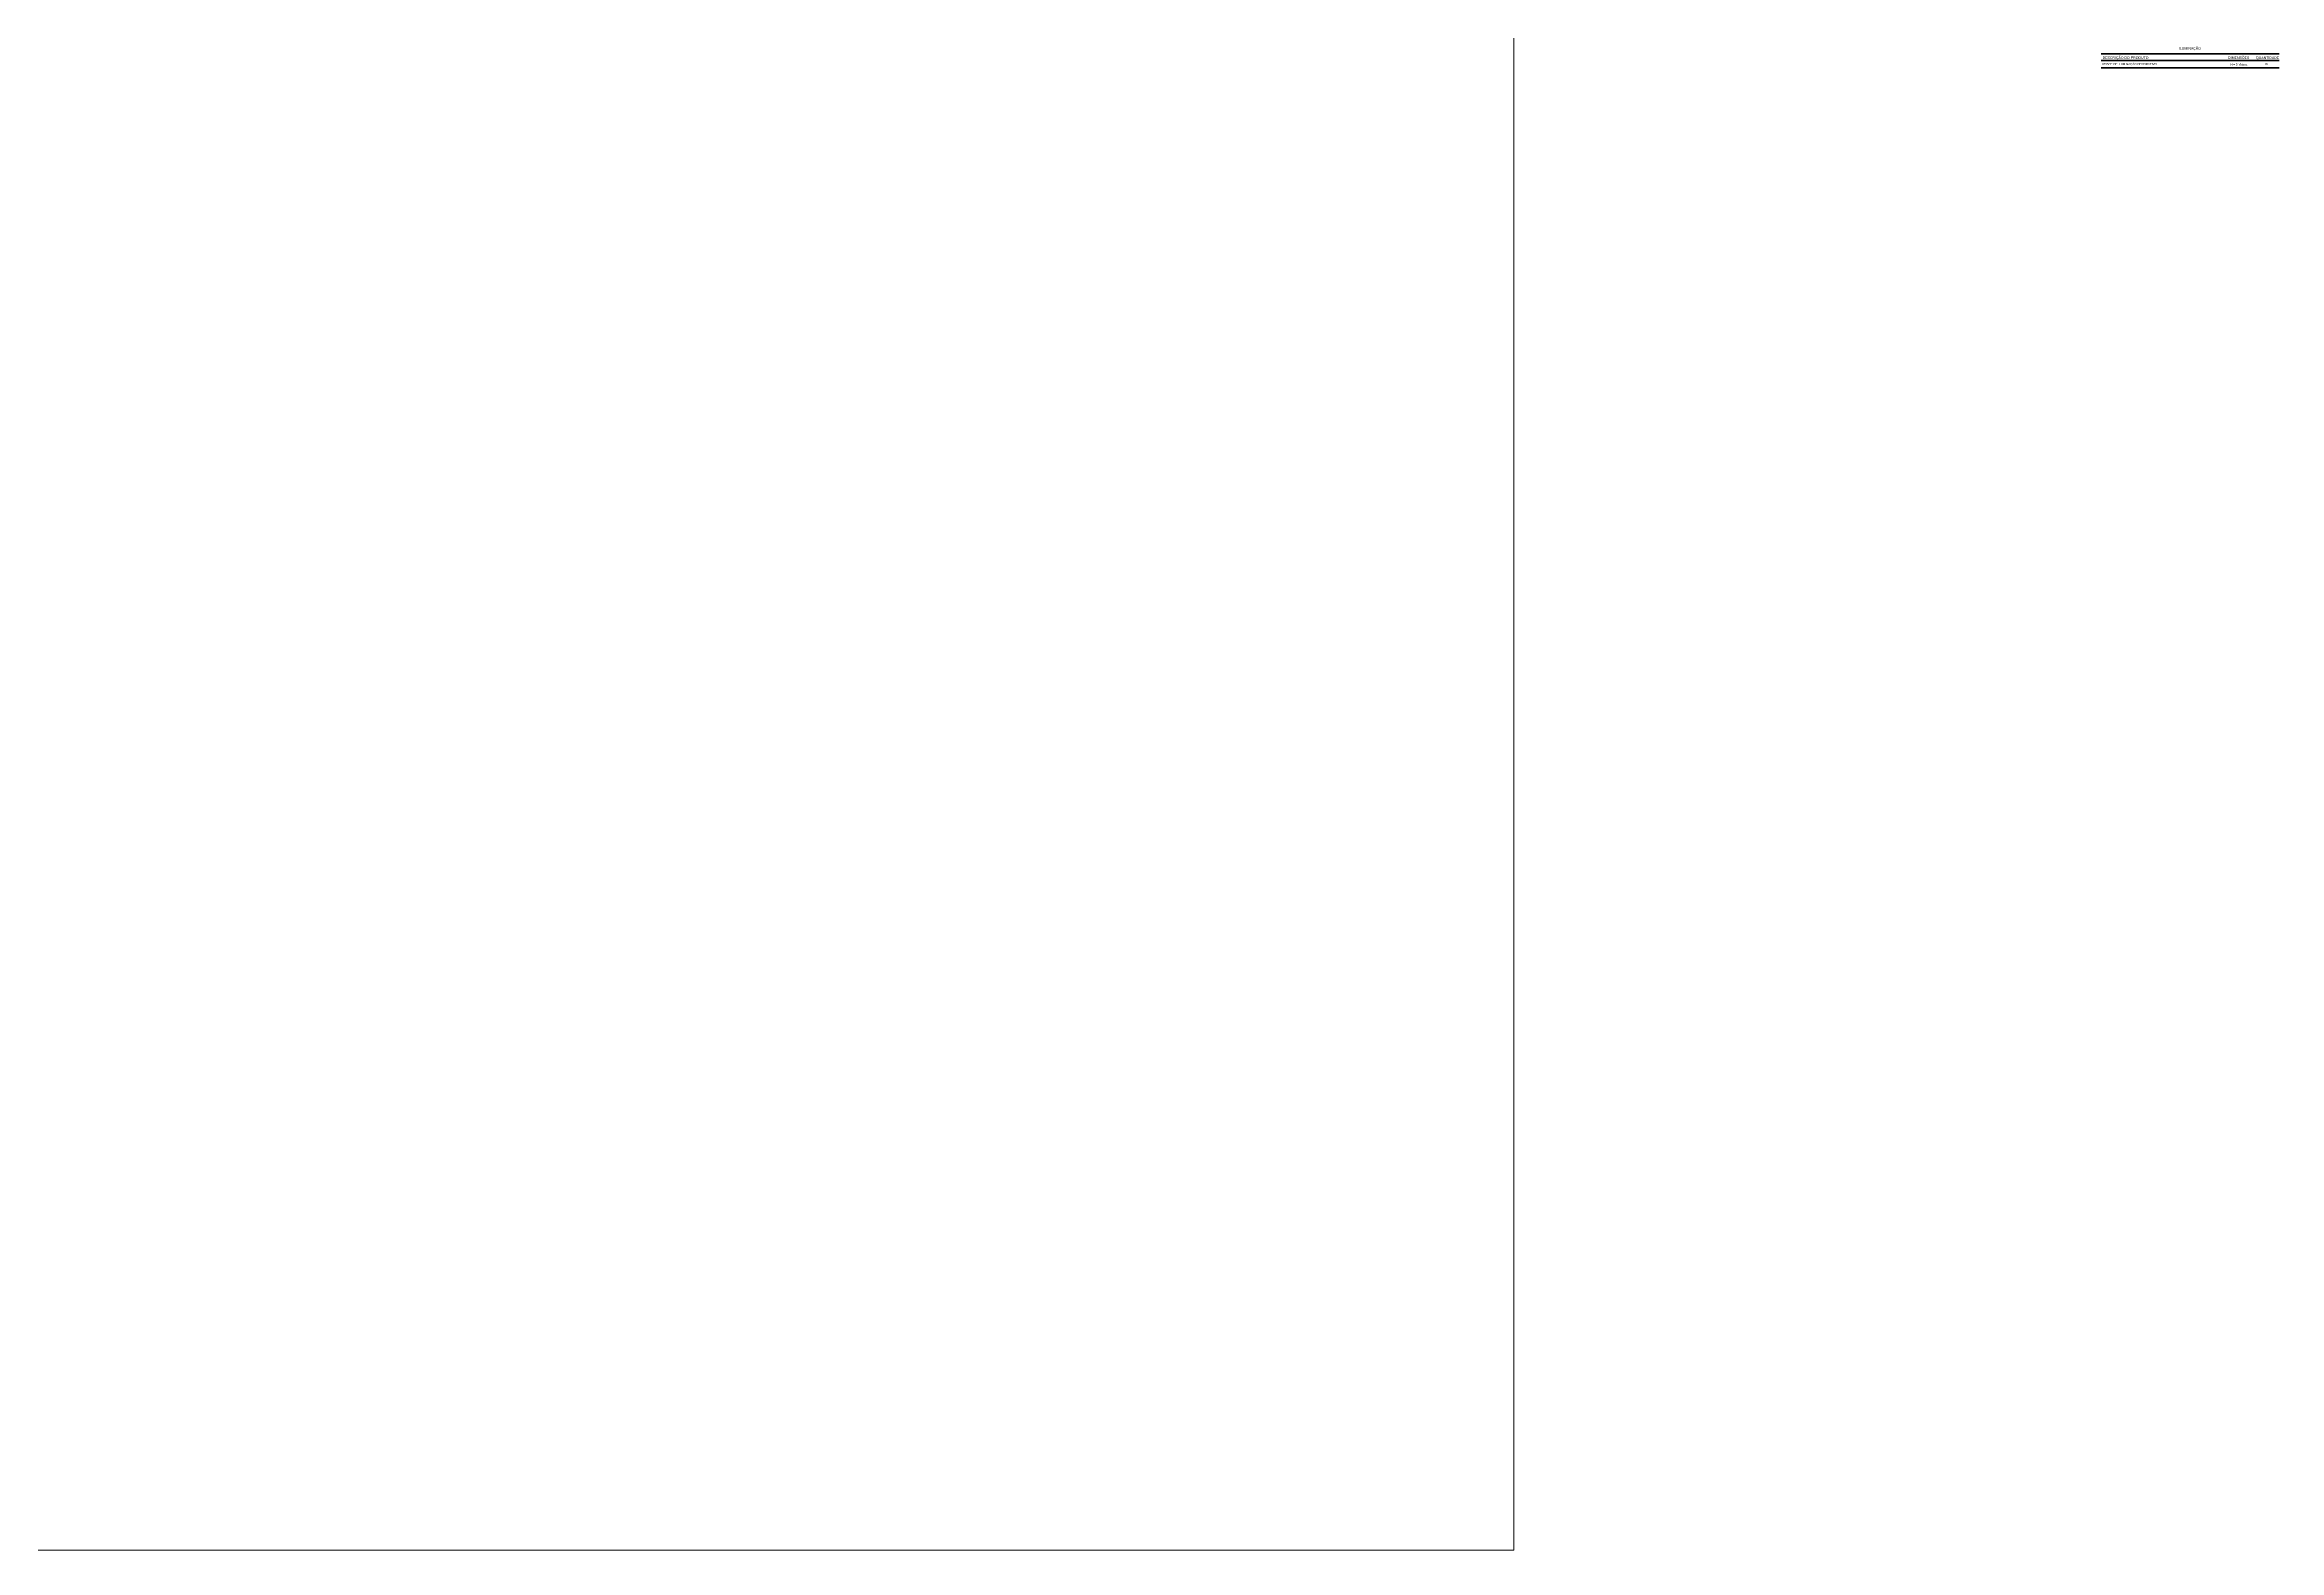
# Model space of a CAD drawing. Header units: metres. Extents: x 4 to 118, y -16 to 34.
# Drawn here: x 91.88 to 118.41, y -16.23 to 1.65 of the extents above; entities that cross this region are included whole.
import ezdxf

# ---------------------------------------------------------------- set-up
doc = ezdxf.new("R2010")
doc.units = ezdxf.units.M
doc.linetypes.add('Tracejada', pattern=[0.00635, 0.003175, -0.003175])
for name, color, linetype, lineweight in [('A-DETL-MEDM', 7, 'Continuous', 35), ('G-ANNO-REFR', 7, 'Tracejada', 9), ('G-ANNO-TEXT', 7, 'Continuous', 9)]:
    doc.layers.add(name, color=color, linetype=linetype, lineweight=lineweight)
doc.styles.add('Arial_2', font='arial.ttf', dxfattribs={"height": 0.025})
doc.styles.add('Arial_B', font='arial.ttf', dxfattribs={"height": 0.03})
picture_1 = doc.add_image_def('image2.jpg', size_in_pixel=(652, 779))

msp = doc.modelspace()

# ---------------------------------------------------------------- linework, layer by layer
at = {"layer": 'A-DETL-MEDM'}
for p, q in [((118.412, 1.538), (116.297, 1.538)), ((118.412, 1.458), (116.297, 1.458)), ((118.412, 1.373), (116.297, 1.373))]:
    msp.add_line(p, q, dxfattribs=at)

# ---------------------------------------------------------------- texts
at = {"layer": 'G-ANNO-TEXT', "insert": (117.22, 1.617), "char_height": 0.03, "width": 0.34072, "attachment_point": 1, "style": 'Arial_B'}
msp.add_mtext('ILUMINAÇÃO ', dxfattribs=at)

# ---------------------------------------------------------------- pictures from other files: only their frames are drawn
at = {"layer": 'G-ANNO-REFR'}
image = msp.add_image(picture_1, insert=(79.423, -16.229), size_in_units=(29.901, 35.726), dxfattribs=at)
image.dxf.flags = 7

# ---------------------------------------------------------------- next in the draw order: texts
at = {"layer": 'G-ANNO-TEXT', "char_height": 0.025, "attachment_point": 1, "style": 'Arial_2', "bg_fill": 3, "box_fill_scale": 1.25, "bg_fill_color": 256, "bg_fill_true_color": 13158600, "bg_fill_transparency": 0}
for s, insert, width in [('POSTE DE ILUMINAÇÃO DECORATIVO', (116.313, 1.429), 0.78004), ('H = 5 Metros', (117.831, 1.424), 0.24371), ('16', (118.235, 1.429), 0.0465)]:
    msp.add_mtext(s, dxfattribs=dict(at, insert=insert, width=width))

# ---------------------------------------------------------------- next in the draw order: texts
at = {"layer": 'G-ANNO-TEXT', "char_height": 0.03, "attachment_point": 1, "style": 'Arial_B'}
for s, insert, width in [('DESCRIÇÃO DO PRODUTO', (116.313, 1.507), 0.67101), ('DIMENSÕES', (117.804, 1.507), 0.30865), ('QUANTIDADE', (118.135, 1.507), 0.34072)]:
    msp.add_mtext(s, dxfattribs=dict(at, insert=insert, width=width))

doc.saveas('drawing.dxf')
